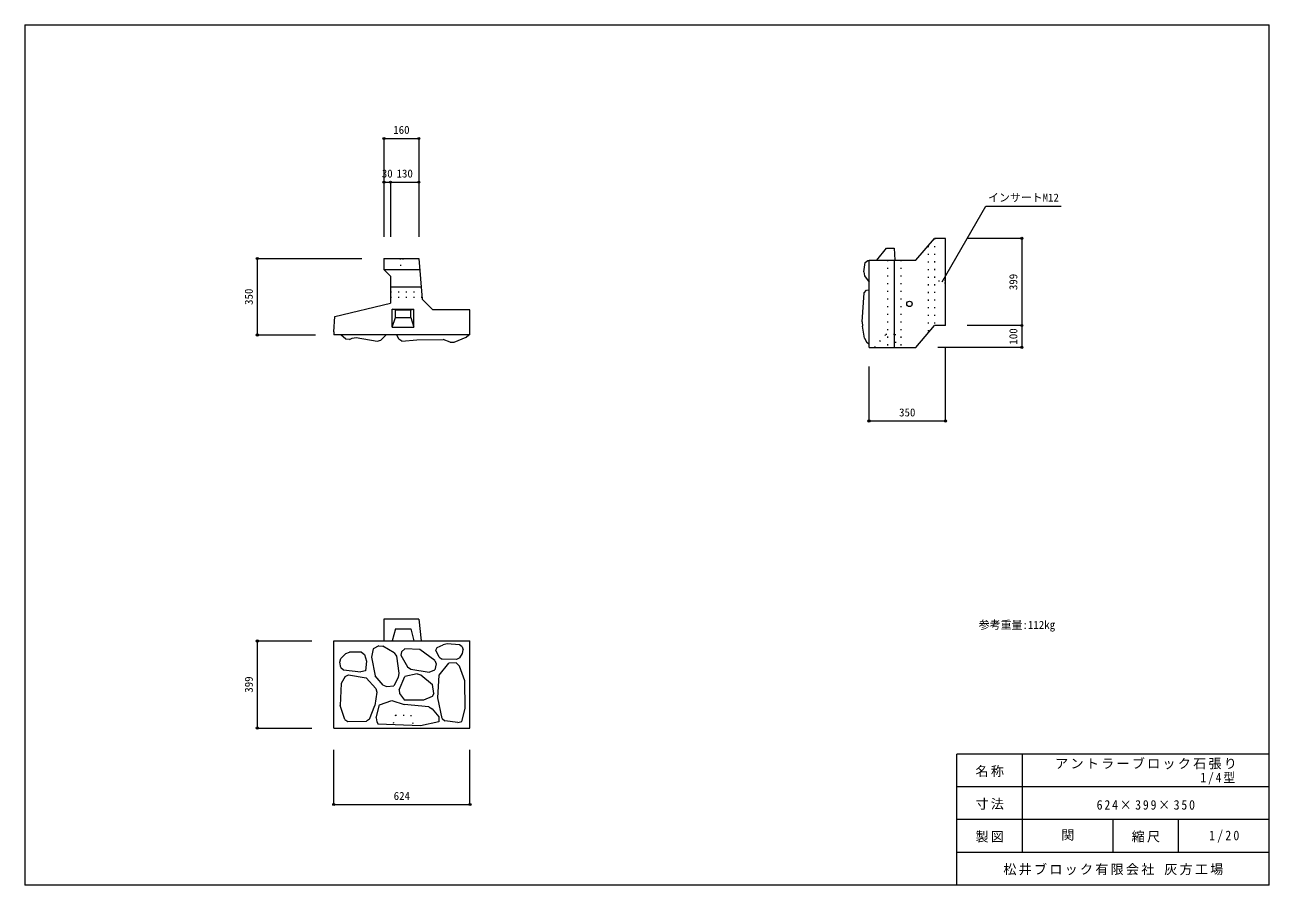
# Model space of a CAD drawing. Units: millimetres, scale not verified. Extents: x 120 to 5820, y 130 to 4070.
import ezdxf
from ezdxf.enums import TextEntityAlignment as Align

# ---------------------------------------------------------------- set-up
doc = ezdxf.new("R2010")
doc.units = ezdxf.units.MM
doc.header["$LTSCALE"] = 20
doc.header["$PDMODE"] = 32
doc.header["$PDSIZE"] = 10
doc.linetypes.add('DOTTED', pattern=[1.75, 0.25, -1.5])
for name, color, linetype, lineweight in [('_0-0_', 7, 'Continuous', 18), ('_0-1_', 7, 'Continuous', 18), ('_0-2_', 4, 'Continuous', 9)]:
    doc.layers.add(name, color=color, linetype=linetype, lineweight=lineweight)
doc.styles.add('ＭＳ ゴシック', font='')
doc.styles.get('ＭＳ ゴシック').set_extended_font_data('MS Gothic')

msp = doc.modelspace()

# ---------------------------------------------------------------- linework, layer by layer
at = {"layer": '_0-0_'}
for p, q in [((120, 4070), (5820, 4070)), ((120, 4070), (120, 130)), ((5820, 130), (5820, 4070)), ((5820, 730), (4390, 730)), ((4390, 130), (4390, 730)), ((4690, 280), (4690, 730)), ((5820, 580), (4390, 580)), ((5820, 430), (4390, 430)), ((5105, 280), (5105, 430)), ((5405, 280), (5405, 430)), ((5820, 280), (4390, 280)), ((5820, 130), (120, 130))]:
    msp.add_line(p, q, dxfattribs=at)
at = {"layer": '_0-1_'}
for p, q in [((4202.31, 2992.1), (4287.31, 3092.1)), ((4337.31, 3092.1), (4287.31, 3092.1)), ((4337.31, 2693.1), (4337.31, 3092.1)), ((4022.31, 2992.1), (4067.31, 3047.1)), ((4067.31, 3047.1), (4102.31, 3047.1)), ((4102.31, 3047.1), (4105.31, 2992.1)), ((1765.01, 2999.82), (1925.01, 2999.82)), ((1765.01, 2999.82), (1765.01, 2949.82)), ((1925.01, 2999.82), (1940.1, 2813.73)), ((3962.76, 2938.39), (3969.59, 2981.65)), ((3969.59, 2981.65), (3981.15, 2991.53)), ((3981.15, 2991.53), (3987.31, 2991.53)), ((3987.31, 2992.1), (4202.31, 2992.1)), ((3987.31, 2593.1), (3987.31, 2992.1)), ((4102.31, 2992.1), (4102.31, 2593.1)), ((1765.01, 2949.82), (1795.01, 2919.82)), ((1765.01, 2949.82), (1929.06, 2949.82)), ((1795.01, 2919.82), (1795.01, 2794.82)), ((3962.76, 2938.39), (3967, 2920.37)), ((3967, 2920.37), (3987.31, 2891.81)), ((1795.01, 2869.82), (1935.55, 2869.82)), ((3964.92, 2842.16), (3975.31, 2854.41)), ((3975.31, 2854.41), (3987.31, 2857.21)), ((1540.01, 2734.82), (1795.01, 2794.82)), ((1940.1, 2813.73), (1989.01, 2764.82)), ((3956.25, 2709.46), (3964.92, 2842.16)), ((1802.51, 2767.82), (1902.51, 2767.82)), ((1802.51, 2684.82), (1802.51, 2767.82)), ((1817.51, 2764.82), (1802.51, 2767.82)), ((1817.51, 2764.82), (1887.51, 2764.82)), ((1817.51, 2729.82), (1817.51, 2764.82)), ((1887.51, 2764.82), (1902.51, 2767.82)), ((1887.51, 2729.82), (1887.51, 2764.82)), ((1902.51, 2684.82), (1902.51, 2767.82)), ((2159.01, 2764.82), (1989.01, 2764.82)), ((2159.01, 2649.82), (2159.01, 2764.82)), ((1535.01, 2664.82), (1540.01, 2734.82)), ((1802.51, 2684.82), (1817.51, 2729.82)), ((1802.51, 2684.82), (1902.51, 2684.82)), ((1817.51, 2729.82), (1887.51, 2729.82)), ((1887.51, 2729.82), (1902.51, 2684.82)), ((3956.25, 2709.46), (3957.22, 2689.62)), ((3966.23, 2634.74), (3957.22, 2689.62)), ((4202.31, 2593.1), (4287.31, 2693.1)), ((4337.31, 2693.1), (4287.31, 2693.1)), ((1535.01, 2664.82), (1535.01, 2649.82)), ((2159.01, 2649.82), (1535.01, 2649.82)), ((1590.66, 2630.94), (1568.01, 2649.82)), ((1607.29, 2629.01), (1590.66, 2630.94)), ((1607.29, 2629.01), (1618.79, 2634.77)), ((1618.79, 2634.77), (1637.6, 2637.57)), ((1637.6, 2637.57), (1733.82, 2621.31)), ((1733.82, 2621.31), (1750.92, 2626.55)), ((1750.92, 2626.55), (1775.29, 2649.82)), ((1832.66, 2630.39), (1823.92, 2649.82)), ((1846.73, 2622.1), (1832.66, 2630.39)), ((1846.73, 2622.1), (1915.15, 2627.81)), ((1915.15, 2627.81), (2036, 2629.44)), ((2067.54, 2616.82), (2036, 2629.44)), ((2086.11, 2616.82), (2142.14, 2639.24)), ((2142.14, 2639.24), (2153.34, 2649.82)), ((3966.23, 2634.74), (3975.3, 2618.21)), ((2067.54, 2616.82), (2086.11, 2616.82)), ((3975.3, 2618.21), (3987.31, 2607.47)), ((3987.31, 2593.1), (4202.31, 2593.1)), ((1925.01, 1348.13), (1765.01, 1348.13)), ((1765.01, 1348.13), (1765.01, 1248.13)), ((1925.01, 1348.13), (1935.01, 1248.13)), ((1817.51, 1303.13), (1802.51, 1248.13)), ((1817.51, 1303.13), (1887.51, 1303.13)), ((1887.51, 1303.13), (1902.51, 1248.13)), ((1535.01, 849.13), (1535.01, 1248.13)), ((1535.01, 1248.13), (2159.01, 1248.13)), ((1590.06, 1190.2), (1607.13, 1197.12)), ((1662.78, 1196.33), (1607.13, 1197.12)), ((1714.93, 1212.4), (1708.44, 1173.49)), ((1741.59, 1225.33), (1714.93, 1212.4)), ((1741.59, 1225.33), (1759.22, 1224.64)), ((1812.2, 1193.67), (1759.22, 1224.64)), ((1844.81, 1198.68), (1842.27, 1183.39)), ((1844.81, 1198.68), (1860.36, 1212.36)), ((1929.52, 1208.67), (1860.36, 1212.36)), ((1997.95, 1159.2), (1929.52, 1208.67)), ((2003.08, 1205.43), (2008.02, 1218.42)), ((2018.14, 1173.37), (2003.08, 1205.43)), ((2008.02, 1218.42), (2036.07, 1230.44)), ((2055.07, 1235.76), (2036.07, 1230.44)), ((2110.46, 1231.25), (2055.07, 1235.76)), ((2123.39, 1220.89), (2110.46, 1231.25)), ((2123.39, 1220.89), (2127.35, 1208.08)), ((2124.93, 1190.09), (2127.35, 1208.08)), ((2159.01, 849.13), (2159.01, 1248.13)), ((1562.3, 1150.71), (1567.46, 1167.59)), ((1567.12, 1126.03), (1562.3, 1150.71)), ((1590.06, 1190.2), (1567.46, 1167.59)), ((1662.78, 1196.33), (1675.56, 1186.58)), ((1675.56, 1186.58), (1684.67, 1155.12)), ((1684.67, 1155.12), (1680.34, 1111.89)), ((1708.44, 1173.49), (1724.65, 1088.12)), ((1812.2, 1193.67), (1822.14, 1178.71)), ((1822.14, 1178.71), (1832.5, 1100.19)), ((1842.27, 1183.39), (1872.92, 1129.75)), ((1997.95, 1159.2), (2004.14, 1143.53)), ((2004.14, 1143.53), (1998.68, 1115.53)), ((2018.04, 1091.56), (2062.3, 1146.89)), ((2018.14, 1173.37), (2032.39, 1164.14)), ((2097.51, 1162.98), (2032.39, 1164.14)), ((2095.13, 1147.34), (2062.3, 1146.89)), ((2111.31, 1132.4), (2095.13, 1147.34)), ((2112.89, 1171.23), (2097.51, 1162.98)), ((2112.89, 1171.23), (2124.93, 1190.09)), ((1567.12, 1126.03), (1578.99, 1115.26)), ((1587.94, 1085.67), (1568.97, 1052.83)), ((1578.99, 1115.26), (1658.73, 1107.57)), ((1587.94, 1085.67), (1602.8, 1092.62)), ((1602.8, 1092.62), (1683.31, 1078.65)), ((1680.34, 1111.89), (1658.73, 1107.57)), ((1761.32, 1045.95), (1724.65, 1088.12)), ((1832.5, 1100.19), (1829.33, 1081.33)), ((1834.79, 1024.21), (1861.28, 1086.03)), ((1916.94, 1097), (1861.28, 1086.03)), ((1872.92, 1129.75), (1887.74, 1119.42)), ((1887.74, 1119.42), (1971.93, 1105.39)), ((1916.94, 1097), (1934.49, 1092.6)), ((1934.49, 1092.6), (1987.61, 1049.14)), ((1971.93, 1105.39), (1998.68, 1115.53)), ((2011.58, 988.28), (2018.04, 1091.56)), ((2134.87, 1065.52), (2111.31, 1132.4)), ((1568.97, 1052.83), (1564.36, 953.24)), ((1727.27, 1030.69), (1683.31, 1078.65)), ((1727.27, 1030.69), (1732.49, 1013.44)), ((1761.32, 1045.95), (1777.83, 1039.42)), ((1777.83, 1039.42), (1810.03, 1042.73)), ((1829.33, 1081.33), (1810.03, 1042.73)), ((1993.55, 1008.32), (1987.61, 1049.14)), ((2136.39, 938.59), (2134.87, 1065.52)), ((1732.49, 1013.44), (1722.96, 952.32)), ((1744.17, 955.08), (1800.42, 976.29)), ((1800.42, 976.29), (1857.59, 956.93)), ((1834.79, 1024.21), (1836.75, 1006.95)), ((1836.75, 1006.95), (1858.51, 977.22)), ((1946.11, 977.22), (1858.51, 977.22)), ((1985.81, 994.44), (1946.11, 977.22)), ((1993.55, 1008.32), (1985.81, 994.44)), ((2031.66, 892.94), (2011.58, 988.28)), ((1586.09, 888.04), (1564.36, 953.24)), ((1698.07, 889.69), (1722.96, 952.32)), ((1729.14, 896.53), (1744.17, 955.08)), ((1970.27, 946.76), (1857.59, 956.93)), ((1970.27, 946.76), (1986.46, 938.04)), ((1986.46, 938.04), (2016.2, 900.68)), ((2121.61, 879.43), (2136.39, 938.59)), ((1586.09, 888.04), (1599.25, 878.72)), ((1599.25, 878.72), (1684.38, 880.22)), ((1698.07, 889.69), (1684.38, 880.22)), ((1729.14, 896.53), (1731.91, 878.34)), ((1731.91, 878.34), (1738.64, 867.48)), ((1932.28, 859.18), (1738.64, 867.48)), ((2017.12, 877.63), (1932.28, 859.18)), ((2016.2, 900.68), (2017.12, 877.63)), ((2031.66, 892.94), (2043.64, 881.9)), ((2104.02, 874.27), (2043.64, 881.9)), ((2104.02, 874.27), (2121.61, 879.43)), ((1535.01, 849.13), (2159.01, 849.13))]:
    msp.add_line(p, q, dxfattribs=at)
at = {"layer": '_0-1_', "linetype": 'DOTTED'}
for p, q in [((4287.31, 3092.1), (4287.31, 2693.1)), ((4257.31, 3056.8), (4257.31, 2657.8)), ((1839.01, 2999.82), (1839.01, 2969.82)), ((1839.01, 2969.82), (1851.01, 2969.82)), ((1851.01, 2999.82), (1851.01, 2969.82)), ((4072.31, 2992.1), (4072.31, 2593.1)), ((4132.31, 2992.1), (4132.31, 2593.1)), ((4337.31, 2899.1), (4307.31, 2899.1)), ((4307.31, 2899.1), (4307.31, 2887.1)), ((4337.31, 2887.1), (4307.31, 2887.1)), ((1795.01, 2847.32), (1937.37, 2847.32)), ((1795.01, 2822.32), (1939.4, 2822.32)), ((4014.31, 2593.1), (4064.31, 2653.1)), ((4064.31, 2653.1), (4106.31, 2653.1)), ((4106.31, 2653.1), (4109.31, 2593.1)), ((1817.51, 909.13), (1802.51, 849.13)), ((1817.51, 909.13), (1887.51, 909.13)), ((1817.51, 909.13), (1887.51, 909.13)), ((1887.51, 909.13), (1902.51, 849.13))]:
    msp.add_line(p, q, dxfattribs=at)
at = {"layer": '_0-1_'}
msp.add_circle((4172.31, 2792.1), 12.5, dxfattribs=at)
at = {"layer": '_0-2_'}
for p, q in [((1765.01, 3549.82), (1925.01, 3549.82)), ((1765.01, 3549.82), (1765.01, 3099.82)), ((1925.01, 3549.82), (1925.01, 3099.82)), ((1765.01, 3349.82), (1925.01, 3349.82)), ((1795.01, 3349.82), (1795.01, 3099.82)), ((4687.31, 3092.1), (4437.31, 3092.1)), ((4687.31, 3092.1), (4687.31, 2593.1)), ((1185.01, 2999.82), (1664.01, 2999.82)), ((1185.01, 2649.82), (1185.01, 2999.82)), ((4687.31, 2693.1), (4437.31, 2693.1)), ((1185.01, 2649.82), (1451.27, 2649.82)), ((4687.31, 2593.1), (4302.31, 2593.1)), ((4337.31, 2255.74), (4337.31, 2593.1)), ((3987.31, 2255.74), (3987.31, 2505.74)), ((3987.31, 2255.74), (4337.31, 2255.74)), ((1185.01, 849.13), (1185.01, 1248.13)), ((1185.01, 1248.13), (1435.01, 1248.13)), ((1185.01, 849.13), (1435.01, 849.13)), ((1535.01, 499.13), (1535.01, 749.13)), ((2159.01, 499.13), (2159.01, 749.13)), ((1535.01, 499.13), (2159.01, 499.13))]:
    msp.add_line(p, q, dxfattribs=at)
at = {"layer": '_0-2_', "color": 7, "lineweight": 18}
for p, q in [((4322.31, 2893.1), (4522.31, 3239.51)), ((4522.31, 3239.51), (4867.31, 3239.51))]:
    msp.add_line(p, q, dxfattribs=at)
at = {"layer": '_0-2_'}
for p in [(1765.01, 3549.82), (1925.01, 3549.82), (1765.01, 3349.82), (1795.01, 3349.82), (1925.01, 3349.82), (4687.31, 3092.1), (1185.01, 2999.82), (4687.31, 2693.1), (1185.01, 2649.82), (4687.31, 2593.1), (3987.31, 2255.74), (4337.31, 2255.74), (1185.01, 1248.13), (1185.01, 849.13), (1535.01, 499.13), (2159.01, 499.13)]:
    msp.add_point(p, dxfattribs=at)

# ---------------------------------------------------------------- texts
at = {"layer": '_0-0_', "color": 4, "style": 'ＭＳ ゴシック'}
msp.add_text('参考重量:112㎏', height=36.66, dxfattribs=at).set_placement((4490, 1292.5), align=Align.BOTTOM_LEFT)
at = {"layer": '_0-0_', "style": 'ＭＳ ゴシック'}
msp.add_text('関', height=43.99, dxfattribs=at).set_placement((4867.5, 325), align=Align.BOTTOM_LEFT)
at = {"layer": '_0-0_', "char_height": 43.99, "attachment_point": 7, "style": 'ＭＳ ゴシック'}
for s, insert in [('\\T1.17;アントラーブロック石張り', (4840, 660)), ('\\T1.17;名称', (4475, 625)), ('\\T1.3;\\W0.9;1/4型', (5505, 590)), ('\\T1.17;寸法', (4475, 475)), ('\\T1.31;\\W0.9;624×399×350', (5030, 475)), ('\\T1.17;製図', (4475, 325)), ('\\T1.17;縮尺', (5190, 325)), ('\\T1.38;\\W0.9;1/20', (5545, 325)), ('\\T1.17;松井ブロック有限会社\\~灰方工場', (4602.5, 175))]:
    msp.add_mtext(s, dxfattribs=dict(at, insert=insert))
at = {"layer": '_0-2_', "style": 'ＭＳ ゴシック'}
for s, p in [('160', (1807.51, 3559.82)), ('30', (1755.01, 3359.82)), ('130', (1822.51, 3359.82)), ('インサートM12', (4532.31, 3249.51)), ('350', (4124.81, 2265.74)), ('624', (1809.51, 509.13))]:
    msp.add_text(s, height=36.66, dxfattribs=at).set_placement(p, align=Align.BOTTOM_LEFT)
for s, p in [('399', (4677.31, 2855.1)), ('350', (1175.01, 2787.32)), ('100', (4677.31, 2605.6)), ('399', (1175.01, 1011.13))]:
    msp.add_text(s, height=36.66, rotation=90, dxfattribs=at).set_placement(p, align=Align.BOTTOM_LEFT)

doc.saveas('drawing.dxf')
